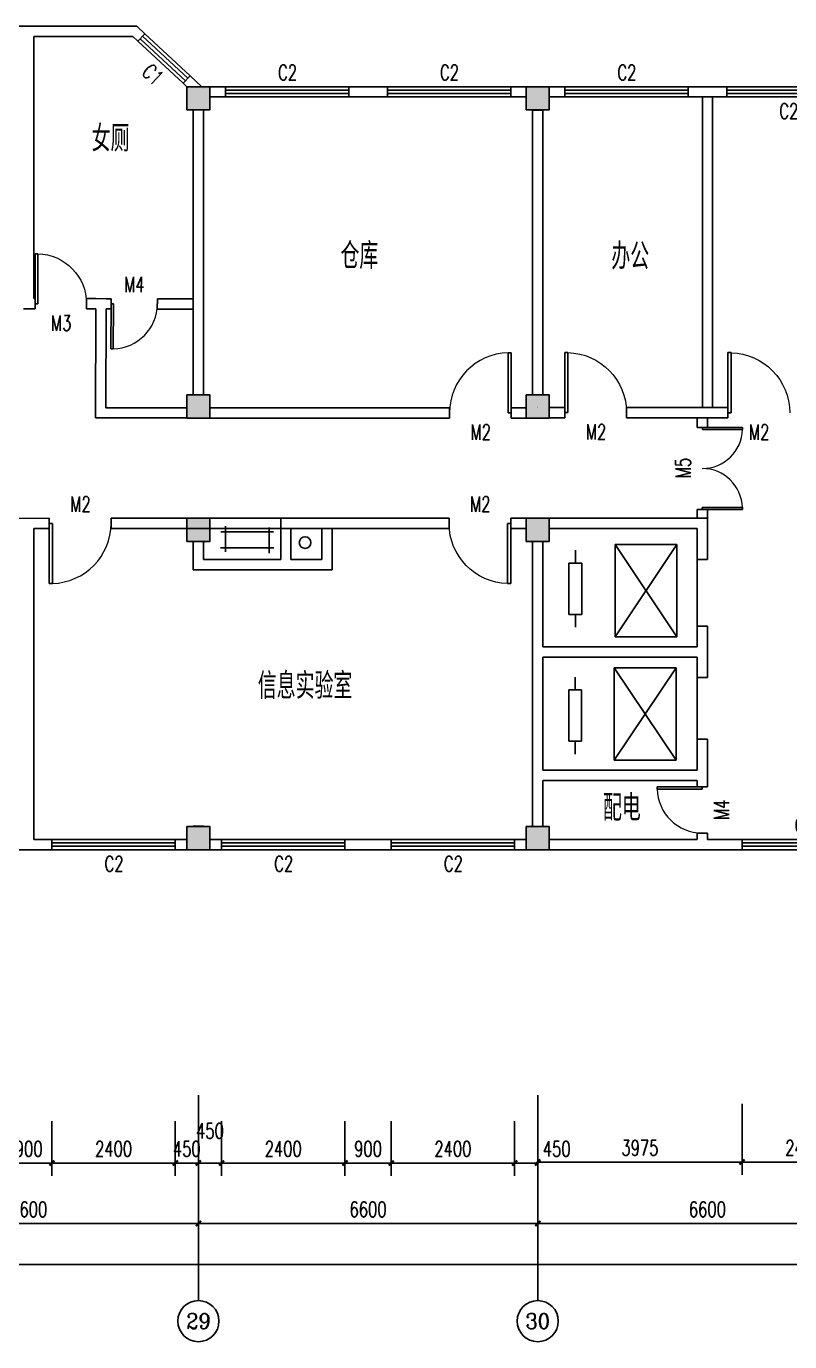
# Model space of a CAD drawing. Header units: millimetres. Extents: x 333 to 114639, y 134 to 28942.
# Drawn here: x 76086 to 90934, y 3342 to 28942 of the extents above; entities that cross this region are included whole.
import ezdxf
from ezdxf.enums import TextEntityAlignment as Align

# ---------------------------------------------------------------- set-up
doc = ezdxf.new("R2010")
doc.units = ezdxf.units.MM
for name, color, linetype in [('AXIS', 3, 'Continuous'), ('AXIS_TEXT', 7, 'Continuous'), ('COLUMN', 9, 'Continuous'), ('PUB_DIM', 3, 'Continuous'), ('PUB_TEXT', 7, 'Continuous'), ('STAIR', 2, 'Continuous'), ('WALL', 9, 'Continuous'), ('WINDOW', 4, 'Continuous'), ('WINDOW_TEXT', 7, 'Continuous')]:
    doc.layers.add(name, color=color, linetype=linetype)
doc.styles.add('_TCH_AXIS', font='COMPLEX', dxfattribs={"bigfont": 'GBCBIG'})
doc.styles.add('_TCH_DIM_T3', font='SIMPLEX', dxfattribs={"width": 0.705882, "bigfont": 'GBCBIG'})
doc.styles.add('_TCH_WINDOW', font='SIMPLEX', dxfattribs={"bigfont": 'GBCBIG'})
doc.styles.add('COMPLEX', font='COMPLEX')
doc.styles.get("Standard").update_dxf_attribs({"font": 'txt', "bigfont": 'gbcbig.shx'})
doc.dimstyles.new('_TCH_ARCH&&100', dxfattribs={"dimtxt": 297.5, "dimasz": 100, "dimexe": 250, "dimexo": 300, "dimgap": 126.25, "dimtad": 1, "dimdec": 0, "dimzin": 0, "dimdsep": 46, "dimtxsty": '_TCH_DIM_T3', "dimblk": 'ARCHTICK', "dimcen": 0.09, "dimclrt": 7, "dimazin": 2, "dimtfac": 1, "dimtdec": 0, "dimtix": 1, "dimtmove": 2, "dimatfit": 3, "dimfxl": 1, "dimtolj": 1, "dimtzin": 0, "dimarcsym": 0})

# ---------------------------------------------------------------- blocks, each defined once
blk = doc.blocks.new('_ArchTick')
at = {"color": 0, "linetype": 'ByBlock', "const_width": 0.4}
blk.add_lwpolyline([(-0.5, -0.5), (0.5, 0.5)], dxfattribs=at)
blk = doc.blocks.new('*D110')
at = {"layer": 'Defpoints', "color": 0}
for p in [(86033, 8269), (90008, 8269), (90008, 6839)]:
    blk.add_point(p, dxfattribs=at)
at = {"layer": 'PUB_DIM', "color": 0, "lineweight": -2}
for p, q in [((86033, 7969), (86033, 6589)), ((90008, 7969), (90008, 6589)), ((86033, 6839), (90008, 6839))]:
    blk.add_line(p, q, dxfattribs=at)
at = {"layer": 'PUB_DIM', "color": 0, "lineweight": -2, "xscale": 100, "yscale": 100, "zscale": 100, "rotation": 180}
blk.add_blockref('_ArchTick', (86033, 6839), dxfattribs=at)
at = {"layer": 'PUB_DIM', "color": 0, "lineweight": -2, "xscale": 100, "yscale": 100, "zscale": 100}
blk.add_blockref('_ArchTick', (90008, 6839), dxfattribs=at)
at = {"layer": 'PUB_DIM', "color": 7, "insert": (88021, 7114), "char_height": 297.5, "attachment_point": 5, "style": '_TCH_DIM_T3'}
blk.add_mtext('\\A1;3975', dxfattribs=at)
blk = doc.blocks.new('*D111')
at = {"layer": 'Defpoints', "color": 0}
for p in [(90008, 8269), (92408, 8269), (92408, 6839)]:
    blk.add_point(p, dxfattribs=at)
at = {"layer": 'PUB_DIM', "color": 0, "lineweight": -2}
for p, q in [((90008, 7969), (90008, 6589)), ((92408, 7969), (92408, 6589)), ((90008, 6839), (92408, 6839))]:
    blk.add_line(p, q, dxfattribs=at)
at = {"layer": 'PUB_DIM', "color": 0, "lineweight": -2, "xscale": 100, "yscale": 100, "zscale": 100, "rotation": 180}
blk.add_blockref('_ArchTick', (90008, 6839), dxfattribs=at)
at = {"layer": 'PUB_DIM', "color": 0, "lineweight": -2, "xscale": 100, "yscale": 100, "zscale": 100}
blk.add_blockref('_ArchTick', (92408, 6839), dxfattribs=at)
at = {"layer": 'PUB_DIM', "color": 7, "insert": (91208, 7114), "char_height": 297.5, "attachment_point": 5, "style": '_TCH_DIM_T3'}
blk.add_mtext('\\A1;2400', dxfattribs=at)
blk = doc.blocks.new('*D135')
at = {"layer": 'Defpoints', "color": 0}
for p in [(75683, 7936), (76583, 7936), (76583, 6819)]:
    blk.add_point(p, dxfattribs=at)
at = {"layer": 'PUB_DIM', "color": 0, "lineweight": -2}
for p, q in [((75683, 7636), (75683, 6569)), ((76583, 7636), (76583, 6569)), ((75683, 6819), (76583, 6819))]:
    blk.add_line(p, q, dxfattribs=at)
at = {"layer": 'PUB_DIM', "color": 0, "lineweight": -2, "xscale": 100, "yscale": 100, "zscale": 100, "rotation": 180}
blk.add_blockref('_ArchTick', (75683, 6819), dxfattribs=at)
at = {"layer": 'PUB_DIM', "color": 0, "lineweight": -2, "xscale": 100, "yscale": 100, "zscale": 100}
blk.add_blockref('_ArchTick', (76583, 6819), dxfattribs=at)
at = {"layer": 'PUB_DIM', "color": 7, "insert": (76133, 7094), "char_height": 297.5, "attachment_point": 5, "style": '_TCH_DIM_T3'}
blk.add_mtext('\\A1;900', dxfattribs=at)
blk = doc.blocks.new('*D136')
at = {"layer": 'Defpoints', "color": 0}
for p in [(76583, 7936), (78983, 7936), (78983, 6819)]:
    blk.add_point(p, dxfattribs=at)
at = {"layer": 'PUB_DIM', "color": 0, "lineweight": -2}
for p, q in [((76583, 7636), (76583, 6569)), ((78983, 7636), (78983, 6569)), ((76583, 6819), (78983, 6819))]:
    blk.add_line(p, q, dxfattribs=at)
at = {"layer": 'PUB_DIM', "color": 0, "lineweight": -2, "xscale": 100, "yscale": 100, "zscale": 100, "rotation": 180}
blk.add_blockref('_ArchTick', (76583, 6819), dxfattribs=at)
at = {"layer": 'PUB_DIM', "color": 0, "lineweight": -2, "xscale": 100, "yscale": 100, "zscale": 100}
blk.add_blockref('_ArchTick', (78983, 6819), dxfattribs=at)
at = {"layer": 'PUB_DIM', "color": 7, "insert": (77783, 7094), "char_height": 297.5, "attachment_point": 5, "style": '_TCH_DIM_T3'}
blk.add_mtext('\\A1;2400', dxfattribs=at)
blk = doc.blocks.new('*D137')
at = {"layer": 'Defpoints', "color": 0}
for p in [(78983, 7936), (79433, 7936), (79433, 6819)]:
    blk.add_point(p, dxfattribs=at)
at = {"layer": 'PUB_DIM', "color": 0, "lineweight": -2}
for p, q in [((78983, 7636), (78983, 6569)), ((79433, 7636), (79433, 6569)), ((78983, 6819), (78883, 6819)), ((78983, 6819), (79433, 6819)), ((79433, 6819), (79533, 6819))]:
    blk.add_line(p, q, dxfattribs=at)
at = {"layer": 'PUB_DIM', "color": 0, "lineweight": -2, "xscale": 100, "yscale": 100, "zscale": 100}
blk.add_blockref('_ArchTick', (78983, 6819), dxfattribs=at)
at = {"layer": 'PUB_DIM', "color": 0, "lineweight": -2, "xscale": 100, "yscale": 100, "zscale": 100, "rotation": 180}
blk.add_blockref('_ArchTick', (79433, 6819), dxfattribs=at)
at = {"layer": 'PUB_DIM', "color": 7, "insert": (79208, 7094), "char_height": 297.5, "attachment_point": 5, "style": '_TCH_DIM_T3'}
blk.add_mtext('\\A1;450', dxfattribs=at)
blk = doc.blocks.new('*D138')
at = {"layer": 'Defpoints', "color": 0}
for p in [(79433, 7936), (79883, 7936), (79883, 6819)]:
    blk.add_point(p, dxfattribs=at)
at = {"layer": 'PUB_DIM', "color": 0, "lineweight": -2}
for p, q in [((79433, 7636), (79433, 6569)), ((79883, 7636), (79883, 6569)), ((79433, 6819), (79883, 6819))]:
    blk.add_line(p, q, dxfattribs=at)
at = {"layer": 'PUB_DIM', "color": 0, "lineweight": -2, "xscale": 100, "yscale": 100, "zscale": 100, "rotation": 180}
blk.add_blockref('_ArchTick', (79433, 6819), dxfattribs=at)
at = {"layer": 'PUB_DIM', "color": 0, "lineweight": -2, "xscale": 100, "yscale": 100, "zscale": 100}
blk.add_blockref('_ArchTick', (79883, 6819), dxfattribs=at)
at = {"layer": 'PUB_DIM', "color": 7, "insert": (79658, 7444), "char_height": 297.5, "attachment_point": 5, "style": '_TCH_DIM_T3'}
blk.add_mtext('\\A1;450', dxfattribs=at)
blk = doc.blocks.new('*D139')
at = {"layer": 'Defpoints', "color": 0}
for p in [(79883, 7936), (82283, 7936), (82283, 6819)]:
    blk.add_point(p, dxfattribs=at)
at = {"layer": 'PUB_DIM', "color": 0, "lineweight": -2}
for p, q in [((79883, 7636), (79883, 6569)), ((82283, 7636), (82283, 6569)), ((79883, 6819), (82283, 6819))]:
    blk.add_line(p, q, dxfattribs=at)
at = {"layer": 'PUB_DIM', "color": 0, "lineweight": -2, "xscale": 100, "yscale": 100, "zscale": 100, "rotation": 180}
blk.add_blockref('_ArchTick', (79883, 6819), dxfattribs=at)
at = {"layer": 'PUB_DIM', "color": 0, "lineweight": -2, "xscale": 100, "yscale": 100, "zscale": 100}
blk.add_blockref('_ArchTick', (82283, 6819), dxfattribs=at)
at = {"layer": 'PUB_DIM', "color": 7, "insert": (81083, 7094), "char_height": 297.5, "attachment_point": 5, "style": '_TCH_DIM_T3'}
blk.add_mtext('\\A1;2400', dxfattribs=at)
blk = doc.blocks.new('*D140')
at = {"layer": 'Defpoints', "color": 0}
for p in [(82283, 7936), (83183, 7936), (83183, 6819)]:
    blk.add_point(p, dxfattribs=at)
at = {"layer": 'PUB_DIM', "color": 0, "lineweight": -2}
for p, q in [((82283, 7636), (82283, 6569)), ((83183, 7636), (83183, 6569)), ((82283, 6819), (83183, 6819))]:
    blk.add_line(p, q, dxfattribs=at)
at = {"layer": 'PUB_DIM', "color": 0, "lineweight": -2, "xscale": 100, "yscale": 100, "zscale": 100, "rotation": 180}
blk.add_blockref('_ArchTick', (82283, 6819), dxfattribs=at)
at = {"layer": 'PUB_DIM', "color": 0, "lineweight": -2, "xscale": 100, "yscale": 100, "zscale": 100}
blk.add_blockref('_ArchTick', (83183, 6819), dxfattribs=at)
at = {"layer": 'PUB_DIM', "color": 7, "insert": (82733, 7094), "char_height": 297.5, "attachment_point": 5, "style": '_TCH_DIM_T3'}
blk.add_mtext('\\A1;900', dxfattribs=at)
blk = doc.blocks.new('*D141')
at = {"layer": 'Defpoints', "color": 0}
for p in [(83183, 7936), (85583, 7936), (85583, 6819)]:
    blk.add_point(p, dxfattribs=at)
at = {"layer": 'PUB_DIM', "color": 0, "lineweight": -2}
for p, q in [((83183, 7636), (83183, 6569)), ((85583, 7636), (85583, 6569)), ((83183, 6819), (85583, 6819))]:
    blk.add_line(p, q, dxfattribs=at)
at = {"layer": 'PUB_DIM', "color": 0, "lineweight": -2, "xscale": 100, "yscale": 100, "zscale": 100, "rotation": 180}
blk.add_blockref('_ArchTick', (83183, 6819), dxfattribs=at)
at = {"layer": 'PUB_DIM', "color": 0, "lineweight": -2, "xscale": 100, "yscale": 100, "zscale": 100}
blk.add_blockref('_ArchTick', (85583, 6819), dxfattribs=at)
at = {"layer": 'PUB_DIM', "color": 7, "insert": (84383, 7094), "char_height": 297.5, "attachment_point": 5, "style": '_TCH_DIM_T3'}
blk.add_mtext('\\A1;2400', dxfattribs=at)
blk = doc.blocks.new('*D142')
at = {"layer": 'Defpoints', "color": 0}
for p in [(85583, 7936), (86033, 7936), (86033, 6819)]:
    blk.add_point(p, dxfattribs=at)
at = {"layer": 'PUB_DIM', "color": 0, "lineweight": -2}
for p, q in [((85583, 7636), (85583, 6569)), ((86033, 7636), (86033, 6569)), ((85583, 6819), (86033, 6819))]:
    blk.add_line(p, q, dxfattribs=at)
at = {"layer": 'PUB_DIM', "color": 0, "lineweight": -2, "xscale": 100, "yscale": 100, "zscale": 100, "rotation": 180}
blk.add_blockref('_ArchTick', (85583, 6819), dxfattribs=at)
at = {"layer": 'PUB_DIM', "color": 0, "lineweight": -2, "xscale": 100, "yscale": 100, "zscale": 100}
blk.add_blockref('_ArchTick', (86033, 6819), dxfattribs=at)
at = {"layer": 'PUB_DIM', "color": 7, "insert": (86403, 7094), "char_height": 297.5, "attachment_point": 5, "style": '_TCH_DIM_T3'}
blk.add_mtext('\\A1;450', dxfattribs=at)
blk = doc.blocks.new('*D164')
at = {"layer": 'AXIS', "color": 0, "lineweight": -2}
for p, q in [((72833, 7842), (72833, 5392)), ((79433, 7842), (79433, 5392)), ((72833, 5642), (79433, 5642))]:
    blk.add_line(p, q, dxfattribs=at)
at = {"layer": 'Defpoints', "color": 0}
for p in [(72833, 8142), (79433, 8142), (79433, 5642)]:
    blk.add_point(p, dxfattribs=at)
at = {"layer": 'AXIS', "color": 0, "lineweight": -2, "xscale": 100, "yscale": 100, "zscale": 100, "rotation": 180}
blk.add_blockref('_ArchTick', (72833, 5642), dxfattribs=at)
at = {"layer": 'AXIS', "color": 0, "lineweight": -2, "xscale": 100, "yscale": 100, "zscale": 100}
blk.add_blockref('_ArchTick', (79433, 5642), dxfattribs=at)
at = {"layer": 'AXIS', "color": 7, "insert": (76133, 5917), "char_height": 297.5, "attachment_point": 5, "style": '_TCH_DIM_T3'}
blk.add_mtext('\\A1;6600', dxfattribs=at)
blk = doc.blocks.new('*D165')
at = {"layer": 'AXIS', "color": 0, "lineweight": -2}
for p, q in [((79433, 7842), (79433, 5392)), ((86033, 7842), (86033, 5392)), ((79433, 5642), (86033, 5642))]:
    blk.add_line(p, q, dxfattribs=at)
at = {"layer": 'Defpoints', "color": 0}
for p in [(79433, 8142), (86033, 8142), (86033, 5642)]:
    blk.add_point(p, dxfattribs=at)
at = {"layer": 'AXIS', "color": 0, "lineweight": -2, "xscale": 100, "yscale": 100, "zscale": 100, "rotation": 180}
blk.add_blockref('_ArchTick', (79433, 5642), dxfattribs=at)
at = {"layer": 'AXIS', "color": 0, "lineweight": -2, "xscale": 100, "yscale": 100, "zscale": 100}
blk.add_blockref('_ArchTick', (86033, 5642), dxfattribs=at)
at = {"layer": 'AXIS', "color": 7, "insert": (82733, 5917), "char_height": 297.5, "attachment_point": 5, "style": '_TCH_DIM_T3'}
blk.add_mtext('\\A1;6600', dxfattribs=at)
blk = doc.blocks.new('*D166')
at = {"layer": 'AXIS', "color": 0, "lineweight": -2}
for p, q in [((86033, 7842), (86033, 5392)), ((92633, 7842), (92633, 5392)), ((86033, 5642), (92633, 5642))]:
    blk.add_line(p, q, dxfattribs=at)
at = {"layer": 'Defpoints', "color": 0}
for p in [(86033, 8142), (92633, 8142), (92633, 5642)]:
    blk.add_point(p, dxfattribs=at)
at = {"layer": 'AXIS', "color": 0, "lineweight": -2, "xscale": 100, "yscale": 100, "zscale": 100, "rotation": 180}
blk.add_blockref('_ArchTick', (86033, 5642), dxfattribs=at)
at = {"layer": 'AXIS', "color": 0, "lineweight": -2, "xscale": 100, "yscale": 100, "zscale": 100}
blk.add_blockref('_ArchTick', (92633, 5642), dxfattribs=at)
at = {"layer": 'AXIS', "color": 7, "insert": (89333, 5917), "char_height": 297.5, "attachment_point": 5, "style": '_TCH_DIM_T3'}
blk.add_mtext('\\A1;6600', dxfattribs=at)
blk = doc.blocks.new('*D168')
at = {"layer": 'AXIS', "color": 0, "lineweight": -2}
for p, q in [((6133, 7842), (6133, 4592)), ((99233, 7842), (99233, 4592)), ((6133, 4842), (99233, 4842))]:
    blk.add_line(p, q, dxfattribs=at)
at = {"layer": 'Defpoints', "color": 0}
for p in [(6133, 8142), (99233, 8142), (99233, 4842)]:
    blk.add_point(p, dxfattribs=at)
at = {"layer": 'AXIS', "color": 0, "lineweight": -2, "xscale": 100, "yscale": 100, "zscale": 100, "rotation": 180}
blk.add_blockref('_ArchTick', (6133, 4842), dxfattribs=at)
at = {"layer": 'AXIS', "color": 0, "lineweight": -2, "xscale": 100, "yscale": 100, "zscale": 100}
blk.add_blockref('_ArchTick', (99233, 4842), dxfattribs=at)
at = {"layer": 'AXIS', "color": 7, "insert": (52683, 5117), "char_height": 297.5, "attachment_point": 5, "style": '_TCH_DIM_T3'}
blk.add_mtext('\\A1;93100', dxfattribs=at)
blk = doc.blocks.new('_FZHK')
blk.add_lwpolyline([(-0.5, -0.5), (0.5, -0.5), (0.5, 0.5), (-0.5, 0.5)], close=True)
blk = doc.blocks.new('_AXISO')
blk.add_circle((0, 0), 0.5)
at = {"layer": 'AXIS_TEXT', "style": 'COMPLEX', "width": 1.041667}
blk.add_attdef('A', text='', height=0.56, dxfattribs=at).set_placement((-0.25, -0.28), (0.25, -0.28), align=Align.FIT)
blk = doc.blocks.new('$DorLib2D$00000001')
for p, q in [((0.45, 0.975), (0.5, 0.975)), ((0.45, 0), (0.45, 0.975)), ((0.5, 0), (0.5, 0.975)), ((0.5, 0), (0.45, 0))]:
    blk.add_line(p, q)
at = {"lineweight": 13}
blk.add_arc((0.475, 0), 0.975, 91.4693, 180, dxfattribs=at)
blk = doc.blocks.new('$TCHSYS$WIN2D')
for p, q in [((-0.5, 0.5), (0.5, 0.5)), ((-0.5, 0.5), (-0.5, -0.5)), ((0.5, 0.5), (0.5, -0.5)), ((0.5, 0.167), (-0.5, 0.167)), ((0.5, -0.167), (-0.5, -0.167)), ((-0.5, -0.5), (0.5, -0.5))]:
    blk.add_line(p, q)
blk = doc.blocks.new('$DorLib2D$00000002')
for p, q in [((-0.5, 0), (-0.5, 0.4875)), ((-0.475, 0.4875), (-0.5, 0.4875)), ((-0.475, 0), (-0.475, 0.4875)), ((0.475, 0), (0.475, 0.4875)), ((0.475, 0.4875), (0.5, 0.4875)), ((0.5, 0), (0.5, 0.4875)), ((-0.5, 0), (-0.475, 0)), ((0.5, 0), (0.475, 0))]:
    blk.add_line(p, q)
at = {"lineweight": 13}
for centre, start, end in [((-0.4875, 0), 0, 88.53072), ((0.4875, 0), 91.46928, 180)]:
    blk.add_arc(centre, 0.4875, start, end, dxfattribs=at)

msp = doc.modelspace()

# ---------------------------------------------------------------- hatches: boundary and pattern name
h = msp.add_hatch(color=256)
h.paths.add_polyline_path([(79433.3, 27767), (79208.3, 27767), (79208.3, 27542), (79433.3, 27542)])
h.paths.add_polyline_path([(79433.3, 27542), (79658.3, 27542), (79658.3, 27767), (79433.3, 27767)])
h.paths.add_polyline_path([(79433.3, 27317), (79658.3, 27317), (79658.3, 27542), (79433.3, 27542)])
h.paths.add_polyline_path([(79433.3, 27542), (79208.3, 27542), (79208.3, 27317), (79433.3, 27317)])
h.paths.add_polyline_path([(79433.3, 21542), (79208.3, 21542), (79208.3, 21317), (79433.3, 21317)])
h.paths.add_polyline_path([(79433.3, 21542), (79433.3, 21317), (79658.3, 21317), (79658.3, 21542)])
h.paths.add_polyline_path([(79658.3, 21542), (79658.3, 21767), (79433.3, 21767), (79433.3, 21542)])
h.paths.add_polyline_path([(79433.3, 21767), (79208.3, 21767), (79208.3, 21542), (79433.3, 21542)])
h.paths.add_polyline_path([(79433.3, 13367), (79433.3, 12917), (79658.3, 12917), (79658.3, 13367)])
h.paths.add_polyline_path([(79208.3, 13367), (79208.3, 12917), (79433.3, 12917), (79433.3, 13367)])
h = msp.add_hatch(color=256)
h.paths.add_polyline_path([(86033.3, 27767), (85808.3, 27767), (85808.3, 27542), (86033.3, 27542)])
h.paths.add_polyline_path([(86033.3, 27542), (86258.3, 27542), (86258.3, 27767), (86033.3, 27767)])
h.paths.add_polyline_path([(86033.3, 27317), (86258.3, 27317), (86258.3, 27542), (86033.3, 27542)])
h.paths.add_polyline_path([(86033.3, 27542), (85808.3, 27542), (85808.3, 27317), (86033.3, 27317)])
h.paths.add_polyline_path([(86033.3, 21542), (85808.3, 21542), (85808.3, 21317), (86033.3, 21317)])
h.paths.add_polyline_path([(86033.3, 21542), (86033.3, 21317), (86258.3, 21317), (86258.3, 21542)])
h.paths.add_polyline_path([(86258.3, 21542), (86258.3, 21767), (86033.3, 21767), (86033.3, 21542)])
h.paths.add_polyline_path([(86033.3, 21767), (85808.3, 21767), (85808.3, 21542), (86033.3, 21542)])
h.paths.add_polyline_path([(86033.3, 13367), (86033.3, 12917), (86258.3, 12917), (86258.3, 13367)])
h.paths.add_polyline_path([(85808.3, 13367), (85808.3, 12917), (86033.3, 12917), (86033.3, 13367)])
h = msp.add_hatch(color=256)
h.paths.add_polyline_path([(79433.3, 19367), (79208.3, 19367), (79208.3, 19142), (79433.3, 19142)])
h.paths.add_polyline_path([(79658.3, 19367), (79433.3, 19367), (79433.3, 19142), (79658.3, 19142)])
h.paths.add_polyline_path([(79658.3, 19142), (79433.3, 19142), (79433.3, 18917), (79658.3, 18917)])
h.paths.add_polyline_path([(79433.3, 19142), (79208.3, 19142), (79208.3, 18917), (79433.3, 18917)])
h = msp.add_hatch(color=256)
h.paths.add_polyline_path([(86033.3, 19367), (85808.3, 19367), (85808.3, 19142), (86033.3, 19142)])
h.paths.add_polyline_path([(86258.3, 19367), (86033.3, 19367), (86033.3, 19142), (86258.3, 19142)])
h.paths.add_polyline_path([(86258.3, 19142), (86033.3, 19142), (86033.3, 18917), (86258.3, 18917)])
h.paths.add_polyline_path([(86033.3, 19142), (85808.3, 19142), (85808.3, 18917), (86033.3, 18917)])

# ---------------------------------------------------------------- linework, layer by layer
for p, q in [((81033.3, 19367), (79658.3, 19367)), ((79956.9, 18715.5), (79956.9, 19213.7)), ((79867.2, 19100.3), (80893.5, 19100.3)), ((80806.4, 19184.7), (80806.4, 18689.1)), ((81633.3, 19167), (81733.3, 19167)), ((81733.3, 19167), (81833.3, 19167)), ((80898.8, 18791.9), (79864.5, 18791.9)), ((88740.8, 18858.3), (88740.8, 17058.3)), ((86640.6, 18495), (86765.6, 18495)), ((86640.6, 17495), (86765.6, 17495)), ((88722.8, 16458.6), (88722.8, 14658.6)), ((86636.3, 16027.7), (86886.3, 16027.7)), ((86886.3, 15027.7), (86636.3, 15027.7)), ((86636.3, 15027.7), (86761.3, 15027.7))]:
    msp.add_line(p, q)
msp.add_circle((81508, 18893.9), 112.6)
at = {"layer": 'AXIS'}
for p, q in [((79433.3, 8142), (79433.3, 4142)), ((86033.3, 8142), (86033.3, 4142))]:
    msp.add_line(p, q, dxfattribs=at)
at = {"layer": 'STAIR'}
for p, q in [((86765.6, 18495), (86765.6, 18745)), ((87540.8, 18858.3), (88740.8, 18858.3)), ((87540.8, 17058.3), (87540.8, 18858.3)), ((87540.8, 18858.3), (88740.8, 17058.3)), ((88740.8, 18858.3), (87540.8, 17058.3)), ((88740.8, 17058.3), (88740.8, 18858.3)), ((89133.3, 18767), (89133.3, 17270.2)), ((86640.6, 18495), (86890.6, 18495)), ((86640.6, 17495), (86640.6, 18495)), ((86890.6, 18495), (86890.6, 17495)), ((86890.6, 17495), (86640.6, 17495)), ((86765.6, 17495), (86765.6, 17245)), ((88740.8, 17058.3), (87540.8, 17058.3)), ((87522.8, 16458.6), (88722.8, 16458.6)), ((87522.8, 14658.6), (87522.8, 16458.6)), ((87522.8, 16458.6), (88722.8, 14658.6)), ((88722.8, 16458.6), (87522.8, 14658.6)), ((88722.8, 14658.6), (88722.8, 16458.6)), ((86761.3, 16027.7), (86761.3, 16277.7)), ((89133.3, 15067), (89133.3, 16267)), ((86636.3, 15027.7), (86636.3, 16027.7)), ((86636.3, 16027.7), (86761.3, 16027.7)), ((86886.3, 16027.7), (86886.3, 15027.7)), ((86761.3, 15027.7), (86761.3, 14777.7)), ((88722.8, 14658.6), (87522.8, 14658.6))]:
    msp.add_line(p, q, dxfattribs=at)
at = {"layer": 'WALL'}
for p, q in [((74033.3, 28942), (76133.3, 28942)), ((76133.3, 28942), (78238, 28942)), ((78393.2, 28797.4), (78238, 28942)), ((76233.3, 28742), (78159.3, 28742)), ((76233.3, 28742), (76233.3, 23642)), ((78159.3, 28742), (78256.9, 28651.1)), ((78256.9, 28651.1), (78393.2, 28797.4)), ((79271.4, 27979.7), (79135.1, 27833.3)), ((79499.8, 27767), (79271.4, 27979.7)), ((79135.1, 27833.3), (79208.3, 27765.1)), ((79433.3, 27767, -450), (79433.3, 27767, -450)), ((79466.5, 27767, -450), (79466.5, 27767, -450)), ((79499.8, 27767, -450), (79499.8, 27767, -450)), ((79499.8, 27767, -450), (79499.8, 27767, -450)), ((79518.3, 27749.7, -450), (79518.3, 27749.7, -450)), ((79536.8, 27732.4, -450), (79536.8, 27732.4, -450)), ((79958.3, 27767), (79658.3, 27767)), ((79958.3, 27567), (79958.3, 27767)), ((82733.3, 27767), (82358.3, 27767)), ((82358.3, 27767), (82358.3, 27567)), ((83108.3, 27767), (82733.3, 27767)), ((83108.3, 27567), (83108.3, 27767)), ((85808.3, 27767), (85508.3, 27767)), ((85508.3, 27767), (85508.3, 27567)), ((86558.3, 27767), (86258.3, 27767)), ((86558.3, 27567), (86558.3, 27767)), ((89708.3, 27767), (88958.3, 27767)), ((88958.3, 27767), (88958.3, 27567)), ((89708.3, 27567), (89708.3, 27767)), ((79658.3, 27567), (79958.3, 27567)), ((82358.3, 27567), (83108.3, 27567)), ((85508.3, 27567), (85808.3, 27567)), ((86258.3, 27567), (86558.3, 27567)), ((88958.3, 27567), (89708.3, 27567)), ((89235.2, 27567), (89235.2, 21520.7)), ((89435.2, 27567), (89435.2, 21520.7)), ((79333.3, 27317), (79333.3, 23537.5)), ((79533.3, 27317), (79533.3, 23637.3)), ((85933.3, 27309.7), (85933.3, 21767)), ((86133.3, 27309.7), (85933.3, 27309.7)), ((86133.3, 27309.7), (86133.3, 21767)), ((76256.9, 23642), (76233.3, 23642)), ((76256.9, 23442), (76256.9, 23642)), ((77280.5, 23642), (77256.9, 23642)), ((77256.9, 23642), (77256.9, 23442)), ((77436.7, 23641.6), (77280.8, 23642)), ((77436.7, 23641.6), (77436.7, 23641.6)), ((77436.7, 23641.6), (77636.7, 23641.2)), ((77734.3, 23640.9), (77636.7, 23641.2)), ((77636.7, 23641.2), (77636.7, 23641.2)), ((77733.9, 23440.9), (77734.3, 23640.9)), ((78634.3, 23638.9), (78633.9, 23438.9)), ((79333.5, 23637.3), (78634.3, 23638.9)), ((79333, 23437.3), (79333.5, 23637.3)), ((79533.3, 23637.3), (79533.3, 23637.3)), ((79533.3, 23437.3), (79533.3, 23637.3)), ((76033.3, 23442), (76256.9, 23442)), ((77256.9, 23442), (77280.5, 23442)), ((77436.3, 23441.6), (77280.3, 23442)), ((77431.5, 21318.9), (77436.3, 23441.6)), ((77631.9, 21513.7), (77636.3, 23441.2)), ((77636.3, 23441.2), (77733.9, 23440.9)), ((78633.9, 23438.9), (79333, 23437.3)), ((79333.3, 23537.5), (79333.3, 21767)), ((79533.3, 23437.3), (79533.3, 21767)), ((79533.3, 23437.3), (79533.3, 23437.3)), ((79208.3, 21513.7), (77631.5, 21513.7)), ((84322.8, 21517), (79658.3, 21517)), ((84318.6, 21318.8), (84318.6, 21518.8)), ((85818.6, 21518.8), (85518.6, 21518.8)), ((85518.6, 21518.8), (85518.6, 21318.8)), ((86033.3, 21542, -450), (86033.3, 21542, -450)), ((86033.3, 21529.5, -450), (86033.3, 21529.5, -450)), ((86033.3, 21517, -450), (86033.3, 21517, -450)), ((86560.8, 21522.7), (86260.8, 21522.7)), ((86560.8, 21322.7), (86560.8, 21522.7)), ((89733.6, 21520.6), (87756.6, 21520.7)), ((87760.8, 21522.7), (87760.8, 21322.7)), ((89733.6, 21320.5), (89733.6, 21520.5)), ((79208.3, 21318.9), (77431, 21318.9)), ((79658.3, 21317), (84318.6, 21318.8)), ((85518.6, 21318.8), (85818.6, 21318.8)), ((86260.8, 21322.7), (86560.8, 21322.7)), ((87760.8, 21322.7), (89733.6, 21320.5)), ((89136, 21320.7), (89135.8, 21136.5)), ((89335.8, 21136.2), (89336.1, 21320.7)), ((89135.8, 21136.5), (89335.8, 21136.2)), ((89133.4, 19537), (89133.2, 19367)), ((89333.4, 19536.2), (89133.4, 19537)), ((89333.3, 19367), (89333.4, 19536.2)), ((76533.3, 19367), (75738.5, 19366.1)), ((76533.3, 19167), (76533.3, 19367)), ((79208.3, 19367), (77733.3, 19367)), ((77733.3, 19367), (77733.3, 19167)), ((81033.3, 19367), (81233.3, 19367)), ((81033.3, 19367), (81033.3, 19167)), ((81233.3, 19367), (82033.3, 19367)), ((82033.3, 19367), (82733.3, 19367)), ((84308.3, 19367), (82733.3, 19367)), ((84308.3, 19167), (84308.3, 19367)), ((85808.3, 19367), (85508.3, 19367)), ((85508.3, 19367), (85508.3, 19167)), ((86258.3, 19367), (89333.3, 19367)), ((89333.3, 19367), (89333.3, 18565.2)), ((76233.3, 19167), (76533.3, 19167)), ((76233.3, 19167), (76233.3, 13117)), ((77733.3, 19167), (79208.3, 19167)), ((79208.3, 19167), (84308.3, 19167)), ((81033.3, 19167), (81033.3, 19167)), ((81033.3, 18567), (81033.3, 19167)), ((81233.3, 19167), (81833.3, 19167)), ((81233.3, 18567), (81233.3, 19167)), ((81833.3, 18567), (81833.3, 19167)), ((82033.3, 18367), (82033.3, 19167)), ((85508.3, 19167), (85808.3, 19167)), ((86258.3, 19167), (89133.3, 19167)), ((89133.3, 19167), (89133.3, 18565.2)), ((79333.3, 18917), (79333.3, 18567)), ((79533.3, 18917), (79533.3, 18567)), ((85933.3, 16867), (85933.3, 18917)), ((86133.3, 16867), (86133.3, 18917)), ((79333.3, 18567), (79333.3, 18567)), ((79333.3, 18567), (79333.3, 18367)), ((79533.3, 18567), (81033.3, 18567)), ((81233.3, 18567), (81833.3, 18567)), ((89333.3, 18565.2), (89133.3, 18565.2)), ((79333.3, 18367), (79333.3, 18367)), ((79333.3, 18367), (81233.3, 18367)), ((81233.3, 18367), (82033.3, 18367)), ((89133.3, 16867), (89133.3, 17270.2)), ((89133.3, 17270.2), (89333.3, 17270.2)), ((89333.3, 16767), (89333.3, 17270.2)), ((85933.3, 16867), (85933.3, 16867)), ((85933.3, 16867), (85933.3, 16667)), ((85933.3, 14467), (85933.3, 16667)), ((85933.3, 16667), (85933.3, 16667)), ((86133.3, 16867), (89133.3, 16867)), ((86133.3, 14467), (86133.3, 16667)), ((86133.3, 16667), (89133.3, 16667)), ((89133.3, 16667), (89133.3, 16267)), ((89333.3, 16767), (89333.3, 16267)), ((89333.3, 16267), (89133.3, 16267)), ((89133.3, 14467), (89133.3, 15067)), ((89133.3, 15067), (89333.3, 15067)), ((89333.3, 14372.4), (89333.3, 15067)), ((85933.3, 14467), (85933.3, 14467)), ((85933.3, 14467), (85933.3, 14267)), ((86133.3, 14467), (89133.3, 14467)), ((89333.3, 14142), (89333.3, 14367)), ((85933.3, 14267), (85933.3, 14267)), ((85933.3, 13367), (85933.3, 14267)), ((86133.3, 14267), (89133.3, 14267)), ((86133.3, 13367), (86133.3, 14267)), ((89133.3, 14267), (89133.3, 14142)), ((89133.3, 14142), (89333.3, 14142)), ((79533.3, 13373.6), (79333.3, 13373.6)), ((76583.3, 13117), (76233.3, 13117)), ((76583.3, 12917), (76583.3, 13117)), ((79208.3, 13117), (78983.3, 13117)), ((78983.3, 13117), (78983.3, 12917)), ((79883.3, 13117), (79658.3, 13117)), ((79883.3, 12917), (79883.3, 13117)), ((83183.3, 13117), (82283.3, 13117)), ((82283.3, 13117), (82283.3, 12917)), ((83183.3, 12917), (83183.3, 13117)), ((85808.3, 13117), (85583.3, 13117)), ((85583.3, 13117), (85583.3, 12917)), ((89133.3, 13117), (86258.3, 13117)), ((89333.3, 13242), (89133.3, 13242)), ((89133.3, 13242), (89133.3, 13117)), ((89333.3, 13117), (89333.3, 13242)), ((90008.3, 13117), (89333.3, 13117)), ((90008.3, 12917), (90008.3, 13117)), ((75683.3, 12917), (76133.3, 12917)), ((76133.3, 12917), (76583.3, 12917)), ((78983.3, 12917), (79208.3, 12917)), ((79658.3, 12917), (79883.3, 12917)), ((82283.3, 12917), (82733.3, 12917)), ((82733.3, 12917), (83183.3, 12917)), ((85583.3, 12917), (85808.3, 12917)), ((89333.3, 12917), (86258.3, 12917)), ((89333.3, 12917), (90008.3, 12917))]:
    msp.add_line(p, q, dxfattribs=at)

# ---------------------------------------------------------------- block references
at = {"layer": 'AXIS'}
ref = msp.add_blockref('_AXISO', (79433.3, 3742), dxfattribs=dict(at, xscale=799.9999999999995, yscale=800, zscale=800))
ref.add_attrib('A', '29', dxfattribs={"layer": 'AXIS_TEXT', "height": 300.65, "style": '_TCH_AXIS', "width": 0.970588}).set_placement((79197, 3591.7), (79669.5, 3591.7), align=Align.FIT)
ref = msp.add_blockref('_AXISO', (86033.3, 3742), dxfattribs=dict(at, xscale=799.9999999999995, yscale=800, zscale=800))
ref.add_attrib('A', '30', dxfattribs={"layer": 'AXIS_TEXT', "height": 294.28, "style": '_TCH_AXIS', "width": 1.030303}).set_placement((85795, 3594.8), (86271.5, 3594.8), align=Align.FIT)
at = {"layer": 'COLUMN', "xscale": 450, "yscale": 449.9999999999998, "zscale": 450}
for p in [(79433.3, 27542), (86033.3, 27542), (79433.3, 21542), (86033.3, 21542), (79433.3, 19142), (86033.3, 19142), (79433.3, 13142), (86033.3, 13142)]:
    msp.add_blockref('_FZHK', p, dxfattribs=at)
at = {"layer": 'WINDOW'}
ref = msp.add_blockref('$TCHSYS$WIN2D', (78764.1, 28315.4), dxfattribs=dict(at, xscale=1199.999999999984, yscale=200, zscale=1200, rotation=317.0397941488833))
ref.add_attrib('A', 'C1', (78312.1, 28020.7), dxfattribs={"layer": 'WINDOW_TEXT', "height": 297.5, "rotation": 317.03979, "style": '_TCH_WINDOW', "width": 0.705882})
ref = msp.add_blockref('$TCHSYS$WIN2D', (81158.3, 27667), dxfattribs=dict(at, xscale=2400, yscale=-200, zscale=2400))
ref.add_attrib('A', 'C2', (80983.3, 27893.2), dxfattribs={"layer": 'WINDOW_TEXT', "height": 297.5, "style": '_TCH_WINDOW', "width": 0.705882})
ref = msp.add_blockref('$TCHSYS$WIN2D', (84308.3, 27667), dxfattribs=dict(at, xscale=2400, yscale=-200, zscale=2400))
ref.add_attrib('A', 'C2', (84133.3, 27893.2), dxfattribs={"layer": 'WINDOW_TEXT', "height": 297.5, "style": '_TCH_WINDOW', "width": 0.705882})
ref = msp.add_blockref('$TCHSYS$WIN2D', (87758.3, 27667), dxfattribs=dict(at, xscale=2400, yscale=-200, zscale=2400))
ref.add_attrib('A', 'C2', (87583.3, 27893.2), dxfattribs={"layer": 'WINDOW_TEXT', "height": 297.5, "style": '_TCH_WINDOW', "width": 0.705882})
ref = msp.add_blockref('$TCHSYS$WIN2D', (90908.3, 27667), dxfattribs=dict(at, xscale=2400, yscale=200, zscale=2400))
ref.add_attrib('A', 'C2', (90733.3, 27143.2), dxfattribs={"layer": 'WINDOW_TEXT', "height": 297.5, "style": '_TCH_WINDOW', "width": 0.705882})
ref = msp.add_blockref('$DorLib2D$00000001', (76756.9, 23542), dxfattribs=dict(at, xscale=1000, yscale=-1000, zscale=1000, rotation=180))
ref.add_attrib('A', 'M3', (76566.9, 23018.2), dxfattribs={"layer": 'WINDOW_TEXT', "height": 297.5, "style": '_TCH_WINDOW', "width": 0.705882})
ref = msp.add_blockref('$DorLib2D$00000001', (78184.1, 23539.9), dxfattribs=dict(at, xscale=899.9999999999769, yscale=900, zscale=900, rotation=179.8699628273938))
ref.add_attrib('A', 'M4', (77989.6, 23766.6), dxfattribs={"layer": 'WINDOW_TEXT', "height": 297.5, "rotation": 359.86996, "style": '_TCH_WINDOW', "width": 0.705882})
ref = msp.add_blockref('$DorLib2D$00000001', (84918.6, 21418.8), dxfattribs=dict(at, xscale=1200, yscale=1200, zscale=1200))
ref.add_attrib('A', 'M2', (84728.6, 20895.1), dxfattribs={"layer": 'WINDOW_TEXT', "height": 297.5, "style": '_TCH_WINDOW', "width": 0.705882})
ref = msp.add_blockref('$DorLib2D$00000001', (87160.8, 21422.7), dxfattribs=dict(at, xscale=-1200, yscale=1200, zscale=-1200))
ref.add_attrib('A', 'M2', (86970.8, 20899), dxfattribs={"layer": 'WINDOW_TEXT', "height": 297.5, "style": '_TCH_WINDOW', "width": 0.705882})
ref = msp.add_blockref('$DorLib2D$00000001', (90333.6, 21420.5), dxfattribs=dict(at, xscale=-1200, yscale=1200, zscale=-1200))
ref.add_attrib('A', 'M2', (90143.6, 20896.8), dxfattribs={"layer": 'WINDOW_TEXT', "height": 297.5, "style": '_TCH_WINDOW', "width": 0.705882})
ref = msp.add_blockref('$DorLib2D$00000002', (89234.6, 20336.4), dxfattribs=dict(at, xscale=1599.999999999996, yscale=1600, zscale=1600, rotation=269.9143744392804))
ref.add_attrib('A', 'M5', (89008.1, 20146.7), dxfattribs={"layer": 'WINDOW_TEXT', "height": 297.5, "rotation": 89.91437, "style": '_TCH_WINDOW', "width": 0.705882})
ref = msp.add_blockref('$DorLib2D$00000001', (77133.3, 19267.9), dxfattribs=dict(at, xscale=-1200, yscale=-1200, zscale=-1200))
ref.add_attrib('A', 'M2', (76943.3, 19494.2), dxfattribs={"layer": 'WINDOW_TEXT', "height": 297.5, "style": '_TCH_WINDOW', "width": 0.705882})
ref = msp.add_blockref('$DorLib2D$00000001', (84908.3, 19267), dxfattribs=dict(at, xscale=1200, yscale=-1200, zscale=1200))
ref.add_attrib('A', 'M2', (84718.3, 19493.2), dxfattribs={"layer": 'WINDOW_TEXT', "height": 297.5, "style": '_TCH_WINDOW', "width": 0.705882})
ref = msp.add_blockref('$DorLib2D$00000001', (89233.3, 13692), dxfattribs=dict(at, xscale=900, yscale=900, zscale=900, rotation=90))
ref.add_attrib('A', 'M4', (89757, 13497), dxfattribs={"layer": 'WINDOW_TEXT', "height": 297.5, "rotation": 90, "style": '_TCH_WINDOW', "width": 0.705882})
ref = msp.add_blockref('$TCHSYS$WIN2D', (91208.3, 13017), dxfattribs=dict(at, xscale=2400, yscale=200, zscale=2400, rotation=179.9999999999996))
ref.add_attrib('A', 'C2', (91033.3, 13243.2), dxfattribs={"layer": 'WINDOW_TEXT', "height": 297.5, "rotation": 360, "style": '_TCH_WINDOW', "width": 0.705882})
ref = msp.add_blockref('$TCHSYS$WIN2D', (77783.3, 13017), dxfattribs=dict(at, xscale=2400, yscale=-200, zscale=2400, rotation=180))
ref.add_attrib('A', 'C2', (77608.3, 12493.2), dxfattribs={"layer": 'WINDOW_TEXT', "height": 297.5, "style": '_TCH_WINDOW', "width": 0.705882})
ref = msp.add_blockref('$TCHSYS$WIN2D', (81083.3, 13017), dxfattribs=dict(at, xscale=2400, yscale=-200, zscale=2400, rotation=180))
ref.add_attrib('A', 'C2', (80908.3, 12493.2), dxfattribs={"layer": 'WINDOW_TEXT', "height": 297.5, "style": '_TCH_WINDOW', "width": 0.705882})
ref = msp.add_blockref('$TCHSYS$WIN2D', (84383.3, 13017), dxfattribs=dict(at, xscale=2400, yscale=-200, zscale=2400, rotation=180))
ref.add_attrib('A', 'C2', (84208.3, 12493.2), dxfattribs={"layer": 'WINDOW_TEXT', "height": 297.5, "style": '_TCH_WINDOW', "width": 0.705882})

# ---------------------------------------------------------------- texts
at = {"layer": 'PUB_TEXT'}
for s, p in [('女厕', (77356.7, 26503.2)), ('仓库', (82196.5, 24221.3)), ('办公', (87464.7, 24210.7)), ('信息实验室', (80588.6, 15851.1)), ('配电', (87301.7, 13478.9))]:
    msp.add_text(s, height=510.64, dxfattribs=at).set_placement(p)

# ---------------------------------------------------------------- dimensions: what is measured, and where the dimension line sits
at = {"layer": 'AXIS'}
for p1, p2, distance, text, picture, middle in [((6133.3, 8142), (99233.3, 8142), -3300, '93100', '*D168', (52683.3, 5117)), ((72833.3, 8142), (79433.3, 8142), -2500, '6600', '*D164', (76133.3, 5917)), ((79433.3, 8142), (86033.3, 8142), -2500, '6600', '*D165', (82733.3, 5917)), ((86033.3, 8142), (92633.3, 8142), -2500, '6600', '*D166', (89333.3, 5917))]:
    dim = msp.add_aligned_dim(p1=p1, p2=p2, distance=distance, text=text, dimstyle='_TCH_ARCH&&100', dxfattribs=at)
    dim.commit()
    dim.dimension.update_dxf_attribs({"geometry": picture, "text_midpoint": middle})
at = {"layer": 'PUB_DIM'}
for p1, p2, distance, text, picture, middle in [((86033.3, 8269.3), (90008.3, 8269.3), -1430.6, '3975', '*D110', (88020.8, 7113.6)), ((90008.3, 8269.3), (92408.3, 8269.3), -1430.6, '2400', '*D111', (91208.3, 7113.6)), ((75683.3, 7935.9), (76583.3, 7935.9), -1116.8, '900', '*D135', (76133.3, 7094)), ((76583.3, 7935.9), (78983.3, 7935.9), -1116.8, '2400', '*D136', (77783.3, 7094)), ((78983.3, 7935.9), (79433.3, 7935.9), -1116.8, '450', '*D137', (79208.3, 7094)), ((79883.3, 7935.9), (82283.3, 7935.9), -1116.8, '2400', '*D139', (81083.3, 7094)), ((82283.3, 7935.9), (83183.3, 7935.9), -1116.8, '900', '*D140', (82733.3, 7094)), ((83183.3, 7935.9), (85583.3, 7935.9), -1116.8, '2400', '*D141', (84383.3, 7094))]:
    dim = msp.add_aligned_dim(p1=p1, p2=p2, distance=distance, text=text, dimstyle='_TCH_ARCH&&100', dxfattribs=at)
    dim.commit()
    dim.dimension.update_dxf_attribs({"geometry": picture, "text_midpoint": middle})
for base, p1, p2, picture, middle in [((79883.3, 6819), (79433.3, 7935.9), (79883.3, 7935.9), '*D138', (79658.3, 7444)), ((86033.3, 6819), (85583.3, 7935.9), (86033.3, 7935.9), '*D142', (86403.3, 7094))]:
    dim = msp.add_linear_dim(base=base, p1=p1, p2=p2, angle=0, text='450', dimstyle='_TCH_ARCH&&100', dxfattribs=at)
    dim.commit()
    dim.dimension.update_dxf_attribs({"geometry": picture, "text_midpoint": middle, "dimtype": 161})

doc.saveas('drawing.dxf')
